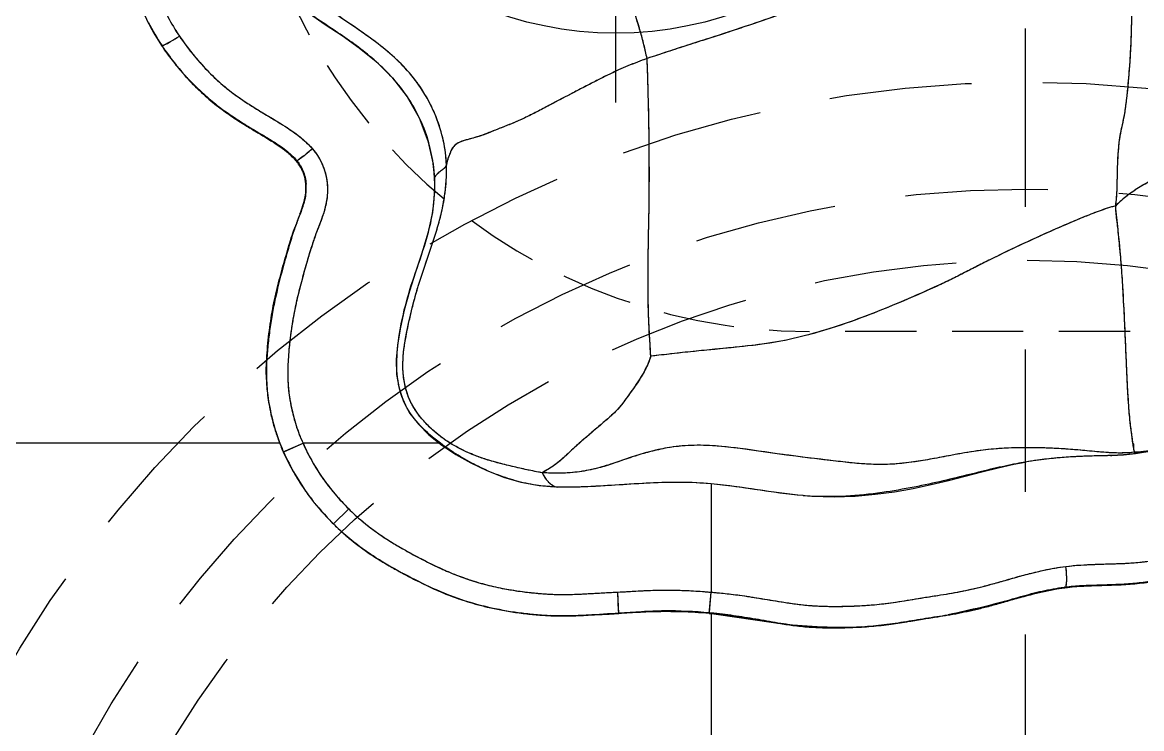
# Model space of a CAD drawing. Header units: millimetres. Extents: x 23075 to 24509, y -21593 to -20579.
# Drawn here: x 23700.08 to 23715.78, y -20924.46 to -20914.55 of the extents above; entities that cross this region are included whole.
import ezdxf

# ---------------------------------------------------------------- set-up
doc = ezdxf.new("R2010")
doc.units = ezdxf.units.MM
doc.header["$LTSCALE"] = 8
for name, pattern in [('CENTER', [2, 1.25, -0.25, 0.25, -0.25]), ('CENTER2', [1.125, 0.75, -0.125, 0.125, -0.125]), ('HIDDEN', [0.375, 0.25, -0.125]), ('HIDDEN2', [0.1875, 0.125, -0.0625])]:
    doc.linetypes.add(name, pattern=pattern)
for name, color, linetype in [('Cav-cor', 30, 'Continuous'), ('PIN', 5, 'Continuous'), ('PRODUCT', 1, 'Continuous'), ('SP', 3, 'Continuous')]:
    doc.layers.add(name, color=color, linetype=linetype)

# ---------------------------------------------------------------- blocks, each defined once
blk = doc.blocks.new('20160826.095208')
at = {"layer": 'SP', "linetype": 'CENTER'}
blk.add_line((0, -17.25), (0, 17.25), dxfattribs=at)
at = {"layer": 'SP', "linetype": 'HIDDEN'}
for radius in [16.5, 15, 14]:
    blk.add_circle((0, 0), radius, dxfattribs=at)

msp = doc.modelspace()

# ---------------------------------------------------------------- linework, layer by layer
at = {"linetype": 'HIDDEN2'}
msp.add_lwpolyline([(23743.125, -20896.885), (23743.125, -20910.885, -0.414214), (23735.125, -20918.885), (23711.125, -20918.885, -0.414214), (23703.125, -20910.885), (23703.125, -20896.885, -0.414214), (23711.125, -20888.885), (23735.125, -20888.885, -0.414214)], format="xyb", close=True, dxfattribs=at)
at = {"layer": 'Cav-cor', "color": 241}
for p, q in [((23705.863, -20916.732), (23705.863, -20916.732)), ((23703.696, -20920.453), (23692.49, -20920.453)), ((23703.752, -20920.571), (23704.019, -20920.453)), ((23705.946, -20920.453), (23704.019, -20920.453)), ((23715.53, -20920.616), (23715.697, -20920.597)), ((23715.697, -20920.597), (23715.697, -20920.597)), ((23707.334, -20921.046), (23707.542, -20921.065)), ((23707.584, -20921.067), (23707.542, -20921.065)), ((23709.745, -20921.022), (23709.745, -20922.542)), ((23704.447, -20921.585), (23704.66, -20921.372)), ((23708.447, -20922.81), (23708.434, -20922.541)), ((23709.72, -20922.829), (23709.745, -20922.542)), ((23709.72, -20922.828), (23709.745, -20922.83)), ((23709.745, -20922.83), (23709.745, -20930.552))]:
    msp.add_line(p, q, dxfattribs=at)
for points in [[(23703.408, -20913.586), (23703.456, -20913.695), (23703.569, -20913.891), (23703.716, -20914.077), (23703.898, -20914.256), (23704.108, -20914.421), (23704.331, -20914.575), (23704.567, -20914.732), (23704.807, -20914.904), (23705.045, -20915.098), (23705.274, -20915.326), (23705.48, -20915.59), (23705.649, -20915.887), (23705.772, -20916.207), (23705.843, -20916.535), (23705.863, -20916.732)], [(23705.863, -20916.732), (23705.865, -20916.918), (23705.836, -20917.215), (23705.771, -20917.506), (23705.687, -20917.785), (23705.597, -20918.054), (23705.511, -20918.318), (23705.438, -20918.585), (23705.386, -20918.823), (23705.349, -20919.045), (23705.327, -20919.271), (23705.331, -20919.488), (23705.366, -20919.686), (23705.429, -20919.868), (23705.52, -20920.033), (23705.639, -20920.186), (23705.786, -20920.332), (23705.966, -20920.477)], [(23705.966, -20920.477), (23706.164, -20920.608), (23706.373, -20920.728), (23706.598, -20920.836), (23706.832, -20920.928), (23707.077, -20920.999), (23707.334, -20921.046)], [(23715.347, -20920.625), (23715.365, -20920.625), (23715.53, -20920.616)], [(23715.697, -20920.597), (23715.926, -20920.557), (23716.164, -20920.508)], [(23713.544, -20920.851), (23713.77, -20920.795), (23713.992, -20920.746), (23714.152, -20920.716)], [(23711.034, -20921.186), (23711.159, -20921.194), (23711.471, -20921.202), (23711.767, -20921.193), (23712.048, -20921.169), (23712.317, -20921.133), (23712.578, -20921.087), (23712.832, -20921.033), (23713.077, -20920.974), (23713.544, -20920.851)]]:
    msp.add_lwpolyline(points, dxfattribs=at)
for centre, radius, start, end in [((23704.659, -20913.129), 3.147, 206.7763, 213.5521), ((23704.673, -20913.119), 3.164, 213.5575, 214.3557), ((23703.303, -20917.014), 0.821, 39.4383, 40.4839), ((23703.394, -20916.862), 0.67, 355.1171, 3.6991), ((23703.334, -20916.857), 0.731, 350.1822, 355.1284), ((23702.639, -20916.682), 1.448, 341.9663, 343.2393), ((23705.95, -20919.474), 2.445, 184.2076, 187.2118), ((23706.377, -20919.407), 2.878, 201.3048, 203.9027), ((23715.653, -20919.221), 1.357, 271.3677, 271.7421), ((23706.486, -20919.43), 2.962, 216.4127, 217.2046), ((23706.809, -20919.222), 3.341, 224.8831, 226.5805), ((23706.827, -20919.203), 3.366, 226.5837, 231.2921), ((23706.835, -20919.193), 3.38, 231.2905, 231.933), ((23706.963, -20919.024), 3.591, 231.9872, 237.6219), ((23707.084, -20918.84), 3.811, 237.5711, 237.9063), ((23707.211, -20918.636), 4.051, 237.9152, 238.8299), ((23715.007, -20924.812), 2.362, 97.3183, 97.5691)]:
    msp.add_arc(centre, radius, start, end, dxfattribs=at)
for points, knots in [([(23702.995, -20910.101), (23702.955, -20910.198), (23702.85, -20910.381), (23702.685, -20910.586), (23702.553, -20910.75), (23702.458, -20910.876), (23702.367, -20911.005), (23702.28, -20911.137), (23702.201, -20911.273), (23702.107, -20911.461), (23702.01, -20911.706), (23701.911, -20912.005), (23701.831, -20912.31), (23701.782, -20912.623), (23701.763, -20913.044), (23701.81, -20913.464), (23701.899, -20913.876), (23701.991, -20914.179), (23702.119, -20914.47), (23702.226, -20914.652), (23702.285, -20914.74)], [0, 0, 0, 0, 0.062228, 0.124698, 0.155962, 0.187221, 0.218474, 0.249721, 0.280957, 0.312182, 0.374604, 0.437039, 0.499481, 0.561932, 0.624407, 0.749343, 0.811943, 0.874567, 0.937258, 1, 1, 1, 1]), ([(23706.03, -20916.547), (23706.026, -20916.39), (23705.988, -20916.154), (23705.884, -20915.857), (23705.75, -20915.572), (23705.524, -20915.244), (23705.177, -20914.918), (23704.791, -20914.641), (23704.396, -20914.38), (23704.084, -20914.139), (23703.87, -20913.908), (23703.688, -20913.651), (23703.524, -20913.289), (23703.463, -20912.895), (23703.472, -20912.577), (23703.51, -20912.342), (23703.583, -20912.116), (23703.698, -20911.91), (23703.841, -20911.722), (23703.996, -20911.542), (23704.149, -20911.36), (23704.294, -20911.173), (23704.425, -20910.975), (23704.574, -20910.695), (23704.654, -20910.469), (23704.693, -20910.316)], [0, 0, 0, 0, 0.062224, 0.093446, 0.124641, 0.186941, 0.249651, 0.312433, 0.375025, 0.437287, 0.468318, 0.499437, 0.561591, 0.624092, 0.655683, 0.687181, 0.71831, 0.749195, 0.780383, 0.81188, 0.843309, 0.874566, 0.905778, 0.937165, 1, 1, 1, 1]), ([(23715.702, -20911.522), (23715.637, -20911.58), (23715.508, -20911.695), (23715.31, -20911.857), (23715.102, -20912.003), (23714.885, -20912.134), (23714.662, -20912.26), (23714.364, -20912.43), (23714.071, -20912.61), (23713.783, -20912.799), (23713.573, -20912.945), (23713.373, -20913.094), (23713.183, -20913.244), (23712.996, -20913.389), (23712.803, -20913.52), (23712.605, -20913.639), (23712.338, -20913.785), (23712, -20913.953), (23711.654, -20914.104), (23711.369, -20914.215), (23711.067, -20914.322), (23710.67, -20914.449), (23710.272, -20914.589), (23709.951, -20914.696), (23709.716, -20914.771), (23709.489, -20914.843), (23709.2, -20914.936), (23708.987, -20915.008), (23708.846, -20915.053)], [0, 0, 0, 0, 0.03369, 0.066399, 0.098807, 0.131435, 0.164313, 0.197337, 0.26374, 0.297076, 0.330046, 0.362141, 0.393182, 0.423465, 0.453355, 0.483045, 0.512518, 0.570711, 0.628487, 0.657958, 0.68842, 0.752338, 0.818453, 0.851112, 0.882884, 0.913509, 0.942806, 1, 1, 1, 1]), ([(23715.421, -20917.12), (23715.431, -20917.059), (23715.44, -20916.929), (23715.444, -20916.732), (23715.448, -20916.538), (23715.458, -20916.361), (23715.473, -20916.207), (23715.496, -20916.071), (23715.524, -20915.947), (23715.55, -20915.82), (23715.57, -20915.682), (23715.592, -20915.473), (23715.618, -20915.183), (23715.641, -20914.803), (23715.65, -20914.39), (23715.647, -20913.965), (23715.643, -20913.551), (23715.641, -20913.168), (23715.642, -20912.874), (23715.641, -20912.662), (23715.643, -20912.518), (23715.65, -20912.38), (23715.665, -20912.241), (23715.682, -20912.09), (23715.707, -20911.849), (23715.711, -20911.656), (23715.702, -20911.522)], [0, 0, 0, 0, 0.032977, 0.069668, 0.105255, 0.136776, 0.164254, 0.188115, 0.210047, 0.23245, 0.257283, 0.284577, 0.344796, 0.412844, 0.487951, 0.565085, 0.639952, 0.709055, 0.769965, 0.797061, 0.822395, 0.846622, 0.870958, 0.897389, 0.927782, 1, 1, 1, 1]), ([(23708.846, -20915.053), (23708.825, -20914.951), (23708.777, -20914.753), (23708.691, -20914.47), (23708.6, -20914.212), (23708.507, -20913.972), (23708.418, -20913.737), (23708.336, -20913.498), (23708.265, -20913.26), (23708.224, -20913.103), (23708.207, -20913.028)], [0, 0, 0, 0, 0.147047, 0.287851, 0.416466, 0.534143, 0.650042, 0.77105, 0.890999, 1, 1, 1, 1]), ([(23702.07, -20914.863), (23702.101, -20914.85), (23702.174, -20914.809), (23702.244, -20914.766), (23702.285, -20914.739)], [0, 0, 0, 0, 0.416638, 1, 1, 1, 1]), ([(23702.285, -20914.74), (23702.342, -20914.825), (23702.465, -20914.99), (23702.669, -20915.22), (23702.892, -20915.433), (23703.139, -20915.619), (23703.4, -20915.784), (23703.665, -20915.941), (23703.926, -20916.105), (23704.082, -20916.241), (23704.15, -20916.319)], [0, 0, 0, 0, 0.124791, 0.249689, 0.374664, 0.499713, 0.624847, 0.750012, 0.875128, 1, 1, 1, 1]), ([(23721.684, -20914.791), (23721.548, -20914.845), (23721.276, -20914.955), (23720.867, -20915.12), (23720.459, -20915.284), (23720.051, -20915.446), (23719.643, -20915.598), (23719.236, -20915.746), (23718.833, -20915.888), (23718.503, -20915.998), (23718.25, -20916.072), (23718.074, -20916.12), (23717.905, -20916.167), (23717.736, -20916.213), (23717.561, -20916.256), (23717.373, -20916.291), (23717.173, -20916.325), (23716.966, -20916.365), (23716.756, -20916.419), (23716.547, -20916.486), (23716.341, -20916.564), (23716.142, -20916.652), (23715.949, -20916.749), (23715.762, -20916.853), (23715.583, -20916.973), (23715.473, -20917.068), (23715.421, -20917.12)], [0, 0, 0, 0, 0.065376, 0.131037, 0.196548, 0.261819, 0.326752, 0.391013, 0.45521, 0.517454, 0.545998, 0.572941, 0.598858, 0.624516, 0.650997, 0.679373, 0.709701, 0.741338, 0.773729, 0.806492, 0.839248, 0.871724, 0.903825, 0.935506, 0.967218, 1, 1, 1, 1]), ([(23702.034, -20914.872), (23702.035, -20914.873), (23702.04, -20914.873), (23702.052, -20914.871), (23702.062, -20914.866), (23702.07, -20914.863)], [0, 0, 0, 0, 0.120742, 0.323678, 1, 1, 1, 1]), ([(23708.846, -20915.053), (23708.756, -20915.087), (23708.622, -20915.138), (23708.447, -20915.213), (23708.281, -20915.292), (23708.075, -20915.397), (23707.823, -20915.527), (23707.607, -20915.639), (23707.432, -20915.732), (23707.3, -20915.802), (23707.17, -20915.868), (23706.998, -20915.947), (23706.827, -20916.016), (23706.66, -20916.082), (23706.544, -20916.127), (23706.436, -20916.163), (23706.321, -20916.193), (23706.21, -20916.222), (23706.138, -20916.281), (23706.107, -20916.322), (23706.093, -20916.351), (23706.081, -20916.382), (23706.057, -20916.446), (23706.037, -20916.502), (23706.03, -20916.547)], [0, 0, 0, 0, 0.088492, 0.131765, 0.173995, 0.257666, 0.343833, 0.434629, 0.480681, 0.526382, 0.571289, 0.615049, 0.699628, 0.740656, 0.779435, 0.81432, 0.844332, 0.889218, 0.917703, 0.927705, 0.936741, 0.946663, 0.958023, 1, 1, 1, 1]), ([(23708.899, -20919.231), (23708.888, -20919.077), (23708.873, -20918.827), (23708.862, -20918.482), (23708.859, -20918.125), (23708.863, -20917.717), (23708.874, -20917.242), (23708.879, -20916.749), (23708.877, -20916.305), (23708.872, -20915.925), (23708.865, -20915.63), (23708.857, -20915.34), (23708.851, -20915.148), (23708.846, -20915.053)], [0, 0, 0, 0, 0.110763, 0.17922, 0.248244, 0.366574, 0.472654, 0.589015, 0.720933, 0.791253, 0.86207, 0.93219, 1, 1, 1, 1]), ([(23702.241, -20915.146), (23702.346, -20915.274), (23702.516, -20915.457), (23702.766, -20915.675), (23702.966, -20915.824), (23703.174, -20915.96), (23703.387, -20916.089), (23703.602, -20916.215), (23703.74, -20916.308), (23703.804, -20916.361)], [0, 0, 0, 0, 0.249645, 0.374623, 0.499653, 0.624731, 0.749835, 0.874954, 1, 1, 1, 1]), ([(23704.15, -20916.319), (23704.208, -20916.385), (23704.304, -20916.539), (23704.36, -20916.758), (23704.365, -20916.937), (23704.343, -20917.114), (23704.289, -20917.286), (23704.224, -20917.451), (23704.162, -20917.619), (23704.096, -20917.832), (23704.022, -20918.09), (23703.953, -20918.349), (23703.894, -20918.61), (23703.85, -20918.875), (23703.82, -20919.142), (23703.804, -20919.365), (23703.804, -20919.544), (23703.815, -20919.722), (23703.851, -20919.943), (23703.918, -20920.203), (23703.982, -20920.371), (23704.019, -20920.453)], [0, 0, 0, 0, 0.062258, 0.124495, 0.155697, 0.1869, 0.24929, 0.280531, 0.311776, 0.374272, 0.43679, 0.499324, 0.561873, 0.624436, 0.687016, 0.749603, 0.780903, 0.812205, 0.874795, 0.937396, 1, 1, 1, 1]), ([(23704.035, -20916.414), (23704.044, -20916.407), (23704.083, -20916.375), (23704.121, -20916.343), (23704.15, -20916.319)], [0, 0, 0, 0, 0.232206, 1, 1, 1, 1]), ([(23703.951, -20916.476), (23703.957, -20916.472), (23703.985, -20916.452), (23704.013, -20916.431), (23704.035, -20916.414)], [0, 0, 0, 0, 0.191275, 1, 1, 1, 1]), ([(23707.375, -20920.865), (23707.269, -20920.849), (23707.111, -20920.815), (23706.901, -20920.765), (23706.744, -20920.725), (23706.587, -20920.68), (23706.378, -20920.607), (23706.176, -20920.511), (23705.986, -20920.389), (23705.851, -20920.281), (23705.725, -20920.158), (23705.611, -20920.018), (23705.518, -20919.862), (23705.456, -20919.689), (23705.424, -20919.506), (23705.417, -20919.32), (23705.433, -20919.135), (23705.463, -20918.953), (23705.5, -20918.773), (23705.541, -20918.595), (23705.585, -20918.42), (23705.651, -20918.191), (23705.744, -20917.909), (23705.863, -20917.576), (23705.963, -20917.239), (23706.025, -20916.895), (23706.035, -20916.662), (23706.03, -20916.547)], [0, 0, 0, 0, 0.057594, 0.08652, 0.115529, 0.144687, 0.174114, 0.233816, 0.264177, 0.295012, 0.326531, 0.358663, 0.391026, 0.423666, 0.456794, 0.490136, 0.523259, 0.55624, 0.589076, 0.621669, 0.65399, 0.686037, 0.749634, 0.812989, 0.87574, 0.938026, 1, 1, 1, 1]), ([(23706.03, -20916.547), (23706.027, -20916.557), (23706.018, -20916.578), (23705.982, -20916.614), (23705.939, -20916.639), (23705.904, -20916.67), (23705.887, -20916.692), (23705.872, -20916.71), (23705.862, -20916.725), (23705.863, -20916.732)], [0, 0, 0, 0, 0.123236, 0.267539, 0.587928, 0.711832, 0.816608, 0.917749, 1, 1, 1, 1]), ([(23715.421, -20917.12), (23715.303, -20917.153), (23715.129, -20917.214), (23714.901, -20917.308), (23714.547, -20917.458), (23714.134, -20917.646), (23713.722, -20917.844), (23713.483, -20917.964), (23713.3, -20918.059), (23713.111, -20918.154), (23712.848, -20918.279), (23712.503, -20918.429), (23712.079, -20918.608), (23711.639, -20918.772), (23711.187, -20918.915), (23710.726, -20919.029), (23710.26, -20919.09), (23709.799, -20919.134), (23709.346, -20919.179), (23709.047, -20919.213), (23708.899, -20919.231)], [0, 0, 0, 0, 0.053113, 0.079874, 0.107142, 0.219751, 0.276562, 0.305631, 0.335481, 0.366081, 0.39739, 0.462024, 0.528935, 0.597081, 0.665731, 0.734342, 0.802524, 0.869434, 0.935193, 1, 1, 1, 1]), ([(23715.662, -20920.451), (23715.657, -20920.412), (23715.646, -20920.329), (23715.628, -20920.193), (23715.611, -20920.029), (23715.596, -20919.825), (23715.583, -20919.577), (23715.566, -20919.202), (23715.548, -20918.733), (23715.523, -20918.286), (23715.502, -20917.969), (23715.486, -20917.773), (23715.469, -20917.604), (23715.448, -20917.389), (23715.426, -20917.232), (23715.421, -20917.12)], [0, 0, 0, 0, 0.035691, 0.075256, 0.122423, 0.183697, 0.259468, 0.345057, 0.521442, 0.680402, 0.747459, 0.806432, 0.857446, 0.900049, 1, 1, 1, 1]), ([(23703.882, -20917.497), (23703.858, -20917.57), (23703.813, -20917.718), (23703.729, -20918.016), (23703.651, -20918.315), (23703.589, -20918.619), (23703.553, -20918.848), (23703.526, -20919.079), (23703.513, -20919.233), (23703.509, -20919.31)], [0, 0, 0, 0, 0.124897, 0.249826, 0.499755, 0.624775, 0.749818, 0.874898, 1, 1, 1, 1]), ([(23708.899, -20919.231), (23708.876, -20919.298), (23708.835, -20919.396), (23708.766, -20919.518), (23708.711, -20919.602), (23708.655, -20919.681), (23708.586, -20919.777), (23708.512, -20919.884), (23708.421, -20919.993), (23708.327, -20920.081), (23708.233, -20920.161), (23708.141, -20920.24), (23708.05, -20920.318), (23707.96, -20920.394), (23707.872, -20920.471), (23707.785, -20920.553), (23707.692, -20920.64), (23707.608, -20920.714), (23707.535, -20920.769), (23707.463, -20920.816), (23707.408, -20920.844), (23707.375, -20920.865)], [0, 0, 0, 0, 0.094256, 0.139969, 0.184606, 0.227599, 0.268229, 0.340339, 0.399967, 0.45533, 0.509926, 0.563255, 0.616017, 0.668421, 0.719171, 0.769896, 0.82632, 0.887344, 0.917945, 0.947488, 1, 1, 1, 1]), ([(23703.525, -20919.781), (23703.539, -20919.896), (23703.584, -20920.124), (23703.654, -20920.345), (23703.696, -20920.453)], [0, 0, 0, 0, 0.500088, 1, 1, 1, 1]), ([(23704.019, -20920.453), (23704.057, -20920.538), (23704.142, -20920.706), (23704.292, -20920.945), (23704.465, -20921.168), (23704.593, -20921.305), (23704.66, -20921.372)], [0, 0, 0, 0, 0.249982, 0.499979, 0.749968, 1, 1, 1, 1]), ([(23715.686, -20920.578), (23715.681, -20920.561), (23715.673, -20920.518), (23715.666, -20920.476), (23715.662, -20920.451)], [0, 0, 0, 0, 0.421787, 1, 1, 1, 1]), ([(23703.746, -20920.573), (23703.794, -20920.682), (23703.903, -20920.893), (23704.032, -20921.092), (23704.103, -20921.188)], [0, 0, 0, 0, 0.500085, 1, 1, 1, 1]), ([(23715.686, -20920.578), (23715.598, -20920.589), (23715.42, -20920.593), (23715.155, -20920.572), (23714.889, -20920.545), (23714.623, -20920.526), (23714.358, -20920.515), (23714.004, -20920.513), (23713.562, -20920.537), (23713.127, -20920.619), (23712.781, -20920.685), (23712.519, -20920.726), (23712.254, -20920.752), (23711.989, -20920.751), (23711.724, -20920.73), (23711.371, -20920.688), (23711.02, -20920.647), (23710.67, -20920.6), (23710.324, -20920.548), (23709.896, -20920.489), (23709.466, -20920.472), (23709.128, -20920.514), (23708.88, -20920.569), (23708.637, -20920.643), (23708.396, -20920.729), (23708.152, -20920.807), (23707.897, -20920.857), (23707.637, -20920.877), (23707.462, -20920.872), (23707.375, -20920.865)], [0, 0, 0, 0, 0.031417, 0.06331, 0.095241, 0.126874, 0.158402, 0.190051, 0.253388, 0.316286, 0.347843, 0.379493, 0.411088, 0.442644, 0.474313, 0.506071, 0.56939, 0.600876, 0.632213, 0.69429, 0.755213, 0.785411, 0.815642, 0.845942, 0.876315, 0.906786, 0.93757, 0.968746, 1, 1, 1, 1]), ([(23715.347, -20920.625), (23715.247, -20920.629), (23715.048, -20920.631), (23714.648, -20920.65), (23714.349, -20920.683), (23714.152, -20920.716)], [0, 0, 0, 0, 0.249468, 0.499329, 1, 1, 1, 1]), ([(23714.722, -20922.181), (23714.856, -20922.163), (23715.059, -20922.153), (23715.329, -20922.145), (23715.531, -20922.139), (23715.732, -20922.126), (23715.933, -20922.102), (23716.131, -20922.066), (23716.328, -20922.025), (23716.525, -20921.985), (23716.787, -20921.932), (23717.113, -20921.857), (23717.493, -20921.733), (23717.863, -20921.583), (23718.232, -20921.435), (23718.606, -20921.305), (23718.986, -20921.201), (23719.369, -20921.111), (23719.746, -20921.002), (23720.116, -20920.871), (23720.478, -20920.72), (23720.718, -20920.619), (23720.84, -20920.571)], [0, 0, 0, 0, 0.063687, 0.095478, 0.127234, 0.158958, 0.190641, 0.222302, 0.253922, 0.285495, 0.317023, 0.379949, 0.44274, 0.505413, 0.567889, 0.630092, 0.692015, 0.753728, 0.815333, 0.876911, 0.938493, 1, 1, 1, 1]), ([(23715.697, -20920.597), (23715.694, -20920.597), (23715.688, -20920.59), (23715.687, -20920.583), (23715.686, -20920.578)], [0, 0, 0, 0, 0.29882, 1, 1, 1, 1]), ([(23716.113, -20920.519), (23716.078, -20920.527), (23715.94, -20920.555), (23715.799, -20920.575), (23715.694, -20920.578)], [0, 0, 0, 0, 0.256574, 1, 1, 1, 1]), ([(23707.375, -20920.865), (23707.386, -20920.889), (23707.407, -20920.928), (23707.442, -20920.976), (23707.476, -20921.011), (23707.512, -20921.039), (23707.537, -20921.053), (23707.55, -20921.059)], [0, 0, 0, 0, 0.300086, 0.49348, 0.673597, 0.842796, 1, 1, 1, 1]), ([(23709.745, -20921.022), (23709.565, -20921.006), (23709.204, -20920.994), (23708.664, -20921.022), (23708.125, -20921.06), (23707.765, -20921.073), (23707.584, -20921.067)], [0, 0, 0, 0, 0.249976, 0.49999, 0.749999, 1, 1, 1, 1]), ([(23711.034, -20921.186), (23710.818, -20921.169), (23710.389, -20921.104), (23709.961, -20921.041), (23709.745, -20921.022)], [0, 0, 0, 0, 0.499668, 1, 1, 1, 1]), ([(23704.66, -20921.372), (23704.72, -20921.432), (23704.846, -20921.546), (23705.048, -20921.703), (23705.261, -20921.844), (23705.482, -20921.971), (23705.707, -20922.091), (23705.936, -20922.204), (23706.171, -20922.305), (23706.412, -20922.389), (23706.658, -20922.457), (23706.908, -20922.508), (23707.16, -20922.544), (23707.415, -20922.568), (23707.67, -20922.578), (23707.925, -20922.569), (23708.179, -20922.553), (23708.349, -20922.545), (23708.434, -20922.541)], [0, 0, 0, 0, 0.062491, 0.124987, 0.187486, 0.249989, 0.312493, 0.374995, 0.437491, 0.499987, 0.562485, 0.624985, 0.687488, 0.74999, 0.81249, 0.87499, 0.937495, 1, 1, 1, 1]), ([(23714.707, -20922.47), (23714.786, -20922.459), (23714.945, -20922.447), (23715.263, -20922.437), (23715.581, -20922.429), (23715.897, -20922.39), (23716.131, -20922.349), (23716.364, -20922.3), (23716.596, -20922.256), (23716.828, -20922.208), (23717.058, -20922.152), (23717.284, -20922.085), (23717.581, -20921.981), (23717.943, -20921.833), (23718.234, -20921.717), (23718.382, -20921.666)], [0, 0, 0, 0, 0.063173, 0.126263, 0.252162, 0.315003, 0.377757, 0.440419, 0.502965, 0.565405, 0.627768, 0.690027, 0.752215, 0.876388, 1, 1, 1, 1]), ([(23705.114, -20922.103), (23705.238, -20922.178), (23705.494, -20922.317), (23705.884, -20922.512), (23706.292, -20922.669), (23706.714, -20922.779), (23707.074, -20922.835), (23707.363, -20922.862), (23707.581, -20922.873), (23707.799, -20922.871), (23708.09, -20922.856), (23708.307, -20922.842), (23708.452, -20922.834)], [0, 0, 0, 0, 0.125007, 0.250002, 0.374978, 0.499972, 0.624953, 0.687482, 0.749999, 0.81248, 0.874997, 1, 1, 1, 1]), ([(23709.745, -20922.542), (23709.85, -20922.551), (23710.061, -20922.571), (23710.375, -20922.618), (23710.688, -20922.672), (23711.002, -20922.72), (23711.318, -20922.743), (23711.634, -20922.742), (23711.95, -20922.728), (23712.264, -20922.695), (23712.575, -20922.643), (23712.886, -20922.594), (23713.197, -20922.544), (23713.504, -20922.478), (23713.808, -20922.395), (23714.109, -20922.307), (23714.413, -20922.23), (23714.619, -20922.194), (23714.722, -20922.181)], [0, 0, 0, 0, 0.062941, 0.125859, 0.188735, 0.251549, 0.314282, 0.376947, 0.439535, 0.502044, 0.564492, 0.626876, 0.689205, 0.751487, 0.813728, 0.875915, 0.938013, 1, 1, 1, 1]), ([(23714.734, -20922.337), (23714.734, -20922.325), (23714.732, -20922.273), (23714.727, -20922.221), (23714.722, -20922.181)], [0, 0, 0, 0, 0.233561, 1, 1, 1, 1]), ([(23714.727, -20922.447), (23714.73, -20922.432), (23714.734, -20922.395), (23714.735, -20922.358), (23714.734, -20922.337)], [0, 0, 0, 0, 0.427239, 1, 1, 1, 1]), ([(23708.434, -20922.541), (23708.543, -20922.536), (23708.762, -20922.521), (23709.089, -20922.509), (23709.417, -20922.518), (23709.636, -20922.533), (23709.745, -20922.542)], [0, 0, 0, 0, 0.25001, 0.499999, 0.749998, 1, 1, 1, 1]), ([(23709.745, -20922.83), (23709.85, -20922.84), (23710.059, -20922.865), (23710.371, -20922.915), (23710.682, -20922.972), (23710.995, -20923.017), (23711.31, -20923.04), (23711.625, -20923.038), (23711.939, -20923.024), (23712.251, -20922.99), (23712.51, -20922.948), (23712.716, -20922.914), (23712.922, -20922.882), (23713.18, -20922.841), (23713.486, -20922.775), (23713.788, -20922.692), (23714.087, -20922.603), (23714.389, -20922.521), (23714.593, -20922.485), (23714.696, -20922.471)], [0, 0, 0, 0, 0.062951, 0.125888, 0.188762, 0.251589, 0.314331, 0.376996, 0.439592, 0.502087, 0.564537, 0.595732, 0.626913, 0.689239, 0.751515, 0.81375, 0.875931, 0.938025, 1, 1, 1, 1]), ([(23708.452, -20922.834), (23708.558, -20922.828), (23708.769, -20922.811), (23709.192, -20922.792), (23709.509, -20922.809), (23709.72, -20922.828)], [0, 0, 0, 0, 0.250024, 0.500066, 1, 1, 1, 1])]:
    msp.add_open_spline(points, degree=3, knots=knots, dxfattribs=at)
for points in [[(23702.061, -20914.905), (23702.118, -20914.988), (23702.178, -20915.068), (23702.241, -20915.146)], [(23703.804, -20916.361), (23703.848, -20916.398), (23703.89, -20916.438), (23703.927, -20916.482)], [(23703.937, -20916.493), (23703.97, -20916.533), (23703.997, -20916.578), (23704.017, -20916.626)], [(23704.017, -20916.626), (23704.043, -20916.687), (23704.058, -20916.753), (23704.063, -20916.819)], [(23704.053, -20916.982), (23704.047, -20917.021), (23704.037, -20917.061), (23704.025, -20917.099)], [(23704.016, -20917.13), (23703.995, -20917.192), (23703.971, -20917.253), (23703.948, -20917.313)], [(23703.948, -20917.313), (23703.925, -20917.374), (23703.903, -20917.435), (23703.882, -20917.497)], [(23703.509, -20919.31), (23703.504, -20919.425), (23703.504, -20919.539), (23703.512, -20919.653)], [(23707.55, -20921.059), (23707.561, -20921.063), (23707.573, -20921.066), (23707.584, -20921.067)], [(23704.127, -20921.22), (23704.223, -20921.347), (23704.33, -20921.466), (23704.442, -20921.579)]]:
    msp.add_open_spline(points, degree=3, dxfattribs=at)
at = {"layer": 'PIN', "color": 152, "linetype": 'CENTER2'}
msp.add_line((23708.408, -20915.67), (23708.408, -20903.728), dxfattribs=at)
at = {"layer": 'PRODUCT'}
for p, q in [((23703.922, -20916.489), (23703.922, -20916.489)), ((23703.743, -20920.575), (23704.019, -20920.453)), ((23705.946, -20920.453), (23704.019, -20920.453)), ((23715.697, -20920.597), (23715.697, -20920.597)), ((23707.584, -20921.067), (23707.549, -20921.065)), ((23709.745, -20921.022), (23709.745, -20922.542)), ((23704.447, -20921.585), (23704.66, -20921.372)), ((23704.447, -20921.585), (23704.514, -20921.65)), ((23714.707, -20922.48), (23714.707, -20922.48)), ((23708.448, -20922.843), (23708.434, -20922.541)), ((23709.719, -20922.842), (23709.745, -20922.542))]:
    msp.add_line(p, q, dxfattribs=at)
msp.add_circle((23708.408, -20909.699), 5, dxfattribs=at)
for points, start_tangent, end_tangent in [([(23715.702, -20911.522), (23715.44, -20911.75), (23715.171, -20911.954), (23714.885, -20912.133), (23714.588, -20912.302), (23714.292, -20912.476), (23713.999, -20912.658), (23713.712, -20912.849), (23713.437, -20913.047), (23713.181, -20913.245), (23712.93, -20913.433), (23712.67, -20913.599), (23712.403, -20913.748), (23711.861, -20914.012), (23711.585, -20914.13), (23711.298, -20914.24), (23710.994, -20914.344), (23710.676, -20914.45), (23710.352, -20914.561), (23710.028, -20914.67), (23709.713, -20914.772), (23709.412, -20914.868), (23709.128, -20914.961), (23708.846, -20915.053)], (-0.741011, -0.671493), (-0.951274, -0.308346)), ([(23715.421, -20917.12), (23715.434, -20917.001), (23715.441, -20916.868), (23715.447, -20916.595), (23715.459, -20916.354), (23715.482, -20916.154), (23715.498, -20916.068), (23715.515, -20915.987), (23715.532, -20915.908), (23715.548, -20915.824), (23715.574, -20915.637), (23715.596, -20915.426), (23715.615, -20915.197), (23715.632, -20914.948), (23715.643, -20914.678), (23715.648, -20914.394), (23715.645, -20913.818), (23715.642, -20913.277), (23715.642, -20913.033), (23715.642, -20912.811), (23715.642, -20912.61), (23715.648, -20912.425), (23715.664, -20912.244), (23715.687, -20912.043), (23715.705, -20911.8), (23715.707, -20911.665), (23715.702, -20911.522)], (0.143266, 0.989684), (-0.069556, 0.997578)), ([(23701.988, -20911.777), (23701.948, -20911.897), (23701.88, -20912.128), (23701.821, -20912.386), (23701.783, -20912.676), (23701.774, -20913.001), (23701.804, -20913.363), (23701.873, -20913.752), (23701.984, -20914.141), (23702.124, -20914.467), (23702.285, -20914.74)], (-0.326527, -0.945188), (0.553782, -0.832662)), ([(23708.846, -20915.053), (23708.802, -20914.86), (23708.751, -20914.671), (23708.638, -20914.322), (23708.525, -20914.017), (23708.415, -20913.725), (23708.312, -20913.415), (23708.228, -20913.115), (23708.207, -20913.028)], (-0.201319, 0.979526), (-0.219533, 0.975605)), ([(23701.536, -20913.564), (23701.579, -20913.779), (23701.699, -20914.204), (23701.856, -20914.568), (23702.033, -20914.871)], (0.173778, -0.984785), (0.552115, -0.833768)), ([(23706.03, -20916.547), (23705.989, -20916.207), (23705.888, -20915.879), (23705.738, -20915.571), (23705.541, -20915.29), (23705.037, -20914.821), (23704.472, -20914.426), (23703.947, -20913.988), (23703.74, -20913.716), (23703.615, -20913.477)], (-0.025275, 0.999681), (-0.395992, 0.918254)), ([(23705.865, -20916.739), (23705.732, -20916.074), (23705.411, -20915.49), (23704.954, -20915.019), (23704.44, -20914.647), (23703.983, -20914.325), (23703.63, -20913.974), (23703.411, -20913.592)], (-0.052704, 0.99861), (-0.377043, 0.926196)), ([(23702.033, -20914.87), (23702.07, -20914.863), (23702.161, -20914.815), (23702.285, -20914.739)], (0.317389, -0.948295), (0.836948, 0.547282)), ([(23702.285, -20914.74), (23702.438, -20914.95), (23702.558, -20915.093)], (0.554108, -0.832445), (0.661172, -0.750234)), ([(23721.684, -20914.791), (23721.412, -20914.9), (23721.14, -20915.01), (23720.867, -20915.12), (23720.594, -20915.229), (23720.05, -20915.445), (23719.506, -20915.648), (23718.965, -20915.841), (23718.693, -20915.934), (23718.431, -20916.018), (23718.187, -20916.089), (23717.959, -20916.151), (23717.737, -20916.212), (23717.504, -20916.266), (23717.244, -20916.313), (23716.968, -20916.367), (23716.687, -20916.442), (23716.409, -20916.539), (23716.142, -20916.654), (23715.886, -20916.784), (23715.645, -20916.933), (23715.531, -20917.02), (23715.421, -20917.12)], (-0.929955, -0.367674), (-0.704522, -0.709682)), ([(23702.033, -20914.87), (23702.056, -20914.905)], (0.552492, -0.833518), (0.563349, -0.826219)), ([(23702.056, -20914.905), (23702.201, -20915.102), (23702.346, -20915.275)], (0.563349, -0.826219), (0.663966, -0.747763)), ([(23702.558, -20915.093), (23702.624, -20915.166)], (0.661172, -0.750234), (0.680357, -0.732881)), ([(23708.846, -20915.053), (23708.666, -20915.122), (23708.489, -20915.195), (23708.322, -20915.273), (23708.159, -20915.354), (23707.996, -20915.438), (23707.827, -20915.525), (23707.476, -20915.709), (23707.299, -20915.802), (23707.125, -20915.889), (23706.952, -20915.965), (23706.783, -20916.033), (23706.618, -20916.099), (23706.466, -20916.153), (23706.337, -20916.189), (23706.282, -20916.205), (23706.236, -20916.22), (23706.168, -20916.258), (23706.126, -20916.297), (23706.102, -20916.332), (23706.086, -20916.369), (23706.068, -20916.415), (23706.052, -20916.462), (23706.039, -20916.504), (23706.03, -20916.547)], (-0.934814, -0.355137), (-0.14209, -0.989854)), ([(23708.899, -20919.231), (23708.89, -20919.093), (23708.881, -20918.941), (23708.865, -20918.58), (23708.86, -20918.194), (23708.862, -20917.854), (23708.867, -20917.551), (23708.873, -20917.256), (23708.877, -20916.94), (23708.878, -20916.593), (23708.875, -20916.219), (23708.87, -20915.826), (23708.865, -20915.629), (23708.86, -20915.434), (23708.854, -20915.24), (23708.846, -20915.053)], (-0.072923, 0.997338), (-0.048174, 0.998839)), ([(23702.347, -20915.276), (23702.402, -20915.337), (23702.622, -20915.556), (23702.834, -20915.734), (23703.032, -20915.874), (23703.21, -20915.989), (23703.37, -20916.086), (23703.51, -20916.17), (23703.628, -20916.244), (23703.726, -20916.311), (23703.806, -20916.374), (23703.87, -20916.432), (23703.922, -20916.487)], (0.664123, -0.747623), (0.654596, -0.755979)), ([(23703.922, -20916.489), (23703.82, -20916.388), (23703.563, -20916.204), (23703.279, -20916.031), (23702.987, -20915.844), (23702.694, -20915.62), (23702.415, -20915.352), (23702.347, -20915.276)], (-0.656203, 0.754584), (-0.664227, 0.747531)), ([(23702.624, -20915.166), (23702.826, -20915.367), (23703.018, -20915.527), (23703.2, -20915.655), (23703.37, -20915.764), (23703.526, -20915.859), (23703.668, -20915.944), (23703.794, -20916.023), (23703.904, -20916.099), (23704, -20916.173), (23704.081, -20916.246), (23704.15, -20916.319)], (0.680357, -0.732881), (0.657749, -0.753237)), ([(23704.15, -20916.319), (23704.232, -20916.429), (23704.298, -20916.559), (23704.341, -20916.697), (23704.36, -20916.829), (23704.361, -20916.945), (23704.35, -20917.045), (23704.332, -20917.134), (23704.309, -20917.217), (23704.282, -20917.299), (23704.251, -20917.382), (23704.218, -20917.468), (23704.185, -20917.557), (23704.154, -20917.649), (23704.123, -20917.744), (23704.092, -20917.846), (23704.06, -20917.959), (23704.024, -20918.084), (23703.987, -20918.221), (23703.949, -20918.37), (23703.912, -20918.533), (23703.878, -20918.712), (23703.85, -20918.894), (23703.83, -20919.061), (23703.816, -20919.208), (23703.808, -20919.342), (23703.804, -20919.46), (23703.806, -20919.566), (23703.813, -20919.668), (23703.825, -20919.774), (23703.844, -20919.889), (23703.871, -20920.016), (23703.907, -20920.152), (23703.955, -20920.296), (23704.019, -20920.453)], (0.657775, -0.753214), (0.407613, -0.913155)), ([(23703.922, -20916.489), (23703.951, -20916.476), (23704.035, -20916.414), (23704.15, -20916.319)], (0.150478, -0.988613), (0.757615, 0.652702)), ([(23703.922, -20916.487), (23703.975, -20916.559), (23704.018, -20916.644), (23704.046, -20916.736), (23704.059, -20916.825), (23704.06, -20916.904), (23704.052, -20916.974), (23704.039, -20917.04), (23704.021, -20917.106), (23703.998, -20917.176), (23703.977, -20917.234)], (0.657496, -0.753458), (-0.351851, -0.936056)), ([(23703.976, -20917.234), (23704.048, -20917), (23704.049, -20916.748), (23703.958, -20916.534), (23703.922, -20916.489)], (0.351158, 0.936316), (-0.656507, 0.75432)), ([(23706.03, -20916.547), (23706.022, -20916.567), (23706.008, -20916.588), (23705.987, -20916.607), (23705.962, -20916.625), (23705.938, -20916.642), (23705.917, -20916.658), (23705.902, -20916.673), (23705.89, -20916.688), (23705.878, -20916.703), (23705.867, -20916.718), (23705.863, -20916.728), (23705.863, -20916.73)], (-0.31147, -0.950256), (-0.051399, -0.998678)), ([(23706.029, -20916.751), (23706.03, -20916.547)], (0.050567, 0.998721), (-0.035235, 0.999379)), ([(23705.946, -20920.453), (23705.665, -20920.204), (23705.462, -20919.923), (23705.352, -20919.578), (23705.341, -20919.181), (23705.402, -20918.754), (23705.519, -20918.297), (23705.681, -20917.813), (23705.824, -20917.295), (23705.865, -20916.739)], (-0.799017, 0.601308), (-0.053867, 0.998548)), ([(23705.924, -20920.338), (23705.769, -20920.199), (23705.499, -20919.804), (23705.436, -20919.568), (23705.421, -20919.32), (23705.443, -20919.074), (23705.488, -20918.832), (23705.602, -20918.362), (23705.746, -20917.909), (23705.895, -20917.462), (23705.957, -20917.236), (23706.002, -20917.008), (23706.027, -20916.778), (23706.029, -20916.751)], (-0.78511, 0.619357), (0.050567, 0.998721)), ([(23715.421, -20917.12), (23715.188, -20917.195), (23714.959, -20917.284), (23714.728, -20917.381), (23714.493, -20917.484), (23714.019, -20917.702), (23713.545, -20917.933), (23713.301, -20918.058), (23713.048, -20918.184), (23712.783, -20918.306), (23712.508, -20918.426), (23711.935, -20918.661), (23711.337, -20918.865), (23710.724, -20919.02), (23710.102, -20919.104), (23709.797, -20919.134), (23709.495, -20919.164), (23709.195, -20919.197), (23708.899, -20919.231)], (-0.965254, -0.261313), (-0.993465, -0.114137)), ([(23715.662, -20920.451), (23715.651, -20920.368), (23715.639, -20920.276), (23715.627, -20920.177), (23715.615, -20920.063), (23715.604, -20919.923), (23715.593, -20919.756), (23715.573, -20919.358), (23715.555, -20918.927), (23715.535, -20918.512), (23715.514, -20918.142), (23715.491, -20917.833), (23715.467, -20917.581), (23715.456, -20917.478), (23715.445, -20917.376), (23715.431, -20917.261), (23715.425, -20917.194), (23715.421, -20917.12)], (-0.144303, 0.989534), (-0.038521, 0.999258)), ([(23703.977, -20917.234), (23703.97, -20917.252), (23703.936, -20917.339), (23703.909, -20917.414)], (-0.351851, -0.936056), (-0.338864, -0.940835)), ([(23703.503, -20919.486), (23703.519, -20919.139), (23703.559, -20918.782), (23703.62, -20918.441), (23703.697, -20918.121), (23703.781, -20917.819), (23703.866, -20917.537), (23703.909, -20917.415)], (-0.008017, 0.999968), (0.341024, 0.940055)), ([(23703.909, -20917.414), (23703.901, -20917.435), (23703.867, -20917.535), (23703.835, -20917.636), (23703.804, -20917.742), (23703.77, -20917.858), (23703.734, -20917.986), (23703.696, -20918.127), (23703.657, -20918.283), (23703.618, -20918.456), (23703.581, -20918.647), (23703.552, -20918.842), (23703.531, -20919.018), (23703.516, -20919.174), (23703.506, -20919.318), (23703.503, -20919.45), (23703.503, -20919.486)], (-0.338864, -0.940835), (0.006414, -0.999979)), ([(23708.899, -20919.231), (23708.846, -20919.364), (23708.782, -20919.488), (23708.709, -20919.603), (23708.635, -20919.708), (23708.567, -20919.805), (23708.504, -20919.89), (23708.446, -20919.962), (23708.387, -20920.024), (23708.263, -20920.135), (23708.14, -20920.24), (23708.019, -20920.344), (23707.901, -20920.446), (23707.788, -20920.55), (23707.661, -20920.667), (23707.59, -20920.727), (23707.515, -20920.782), (23707.441, -20920.827), (23707.406, -20920.847), (23707.375, -20920.865)], (-0.320106, -0.947382), (-0.850309, -0.526284)), ([(23703.503, -20919.486), (23703.505, -20919.571), (23703.513, -20919.689), (23703.527, -20919.81), (23703.548, -20919.94), (23703.578, -20920.082), (23703.618, -20920.234), (23703.672, -20920.398), (23703.743, -20920.575)], (0.006414, -0.999979), (0.404876, -0.914372)), ([(23704.019, -20920.453), (23704.066, -20920.554), (23704.121, -20920.659), (23704.182, -20920.766), (23704.25, -20920.875), (23704.328, -20920.988), (23704.42, -20921.108), (23704.531, -20921.236), (23704.66, -20921.372)], (0.404834, -0.91439), (0.706715, -0.707498)), ([(23706.205, -20920.52), (23706.131, -20920.479), (23705.924, -20920.338)], (-0.883821, 0.467825), (-0.78511, 0.619357)), ([(23707.29, -20921.04), (23707, -20920.978), (23706.719, -20920.884), (23706.451, -20920.764), (23706.194, -20920.62), (23705.946, -20920.453)], (-0.98896, 0.148185), (-0.799017, 0.601308)), ([(23715.682, -20920.565), (23715.68, -20920.555), (23715.674, -20920.525), (23715.663, -20920.452), (23715.662, -20920.451)], (-0.229304, 0.973355), (-0.144303, 0.989534)), ([(23703.743, -20920.575), (23703.796, -20920.688), (23703.856, -20920.803), (23703.923, -20920.92), (23703.998, -20921.04), (23704.084, -20921.165), (23704.186, -20921.298), (23704.307, -20921.439), (23704.447, -20921.585)], (0.404874, -0.914372), (0.706708, -0.707505)), ([(23707.375, -20920.865), (23707.164, -20920.825), (23706.954, -20920.777), (23706.744, -20920.725), (23706.536, -20920.662), (23706.33, -20920.581), (23706.205, -20920.52)], (-0.987875, 0.155253), (-0.883821, 0.467825)), ([(23713.856, -20920.523), (23713.562, -20920.548), (23713.214, -20920.603), (23712.868, -20920.668), (23712.166, -20920.75), (23711.459, -20920.698), (23710.757, -20920.611), (23710.064, -20920.515), (23709.721, -20920.485), (23709.381, -20920.487), (23709.046, -20920.533), (23708.718, -20920.619), (23708.396, -20920.727), (23708.068, -20920.822), (23707.724, -20920.868), (23707.375, -20920.865)], (-0.998484, -0.055051), (-0.99739, 0.072204)), ([(23715.283, -20920.582), (23714.977, -20920.554), (23714.623, -20920.527), (23714.27, -20920.515), (23713.915, -20920.52), (23713.856, -20920.523)], (-0.997568, 0.069694), (-0.998484, -0.055051)), ([(23715.352, -20920.625), (23715.257, -20920.628), (23715.037, -20920.633), (23714.816, -20920.643), (23714.582, -20920.661), (23714.323, -20920.69), (23714.153, -20920.716)], (-0.999383, -0.035134), (-0.985644, -0.168835)), ([(23715.352, -20920.586), (23715.333, -20920.585), (23715.283, -20920.582)], (-0.998704, 0.050891), (-0.997568, 0.069694)), ([(23715.686, -20920.578), (23715.51, -20920.589), (23715.352, -20920.586)], (-0.992788, -0.119882), (-0.998704, 0.050891)), ([(23715.477, -20920.619), (23715.352, -20920.625)], (-0.99807, -0.062096), (-0.999383, -0.035134)), ([(23715.697, -20920.596), (23715.477, -20920.619)], (-0.988241, -0.152902), (-0.99807, -0.062096)), ([(23715.686, -20920.578), (23715.682, -20920.565)], (-0.259409, 0.965768), (-0.229304, 0.973355)), ([(23715.95, -20920.553), (23715.697, -20920.596)], (-0.981254, -0.192717), (-0.989039, -0.147656)), ([(23714.153, -20920.716), (23714.029, -20920.739), (23713.708, -20920.808), (23713.368, -20920.891), (23713, -20920.98), (23712.595, -20921.067), (23712.143, -20921.144), (23711.635, -20921.194), (23711.064, -20921.189), (23711.038, -20921.187)], (-0.985644, -0.168835), (-0.996868, 0.079077)), ([(23707.375, -20920.865), (23707.406, -20920.923), (23707.439, -20920.97), (23707.475, -20921.008), (23707.513, -20921.038), (23707.549, -20921.058), (23707.553, -20921.06)], (0.438635, -0.898665), (0.937907, -0.346886)), ([(23707.549, -20921.065), (23707.29, -20921.04)], (-0.998814, 0.048685), (-0.98896, 0.148185)), ([(23709.745, -20921.022), (23709.322, -20921.001), (23708.89, -20921.011), (23708.454, -20921.037), (23708.017, -20921.062), (23707.584, -20921.067)], (-0.996058, 0.08871), (-0.999339, 0.036348)), ([(23711.038, -20921.187), (23710.439, -20921.112), (23709.745, -20921.022)], (-0.996868, 0.079077), (-0.996058, 0.08871)), ([(23714.722, -20922.181), (23715.057, -20922.154), (23715.354, -20922.144), (23715.611, -20922.134), (23715.853, -20922.111), (23716.116, -20922.068), (23716.412, -20922.008), (23716.711, -20921.947), (23717.015, -20921.877), (23717.338, -20921.782), (23717.644, -20921.671), (23717.913, -20921.563), (23718.154, -20921.468), (23718.374, -20921.386), (23718.574, -20921.32), (23718.757, -20921.265), (23718.872, -20921.234)], (0.991531, 0.129869), (0.966083, 0.258231)), ([(23704.66, -20921.372), (23704.752, -20921.46), (23704.857, -20921.551), (23704.978, -20921.647), (23705.119, -20921.748), (23705.276, -20921.85), (23705.438, -20921.944), (23705.59, -20922.028), (23705.726, -20922.099), (23705.847, -20922.159), (23705.957, -20922.211), (23706.06, -20922.257), (23706.162, -20922.298), (23706.269, -20922.338), (23706.387, -20922.378), (23706.52, -20922.418), (23706.674, -20922.457), (23706.849, -20922.494), (23707.042, -20922.526), (23707.243, -20922.551), (23707.437, -20922.567), (23707.612, -20922.574), (23707.767, -20922.574), (23707.907, -20922.569), (23708.035, -20922.562), (23708.15, -20922.556), (23708.254, -20922.55), (23708.349, -20922.545), (23708.434, -20922.541)], (0.706769, -0.707445), (0.998942, 0.045984)), ([(23718.945, -20921.501), (23718.838, -20921.53), (23718.152, -20921.759), (23717.49, -20922.021), (23716.827, -20922.215), (23716.205, -20922.344), (23715.601, -20922.432), (23715.041, -20922.454), (23714.707, -20922.479)], (-0.966938, -0.25501), (-0.99103, -0.133636)), ([(23714.746, -20922.474), (23715.008, -20922.454), (23715.298, -20922.444), (23715.561, -20922.433), (23715.82, -20922.409), (23716.099, -20922.363), (23716.397, -20922.303), (23716.697, -20922.242), (23717.012, -20922.17), (23717.352, -20922.069), (23717.669, -20921.952), (23717.938, -20921.844), (23718.173, -20921.75), (23718.383, -20921.671), (23718.573, -20921.608), (23718.746, -20921.556), (23718.905, -20921.512), (23718.944, -20921.502)], (0.99339, 0.114785), (0.96802, 0.250874)), ([(23704.514, -20921.65), (23704.549, -20921.683)], (0.729105, -0.684401), (0.73941, -0.673255)), ([(23705.109, -20922.101), (23704.969, -20922.011), (23704.731, -20921.838), (23704.514, -20921.65)], (-0.852066, 0.523434), (-0.728761, 0.684768)), ([(23704.549, -20921.683), (23704.664, -20921.783), (23704.796, -20921.888), (23704.949, -20921.998), (23705.109, -20922.101)], (0.73941, -0.673255), (0.851945, -0.523631)), ([(23705.109, -20922.101), (23705.119, -20922.107), (23705.29, -20922.207), (23705.448, -20922.293), (23705.589, -20922.367), (23705.716, -20922.43), (23705.831, -20922.485), (23705.942, -20922.534), (23706.052, -20922.579), (23706.168, -20922.622), (23706.295, -20922.665), (23706.439, -20922.708), (23706.605, -20922.751), (23706.794, -20922.791), (23707, -20922.825), (23707.213, -20922.851), (23707.419, -20922.868), (23707.494, -20922.872)], (0.851945, -0.523631), (0.998951, -0.045799)), ([(23713.089, -20922.561), (23713.244, -20922.532), (23713.396, -20922.5), (23713.561, -20922.461), (23713.744, -20922.412), (23713.946, -20922.354), (23714.161, -20922.295), (23714.369, -20922.244), (23714.555, -20922.206), (23714.722, -20922.181)], (0.985614, 0.169015), (0.991633, 0.129088)), ([(23714.707, -20922.48), (23714.727, -20922.447), (23714.734, -20922.337), (23714.722, -20922.181)], (0.982528, 0.186112), (-0.125822, 0.992053)), ([(23708.434, -20922.541), (23708.725, -20922.525), (23708.995, -20922.513), (23709.246, -20922.514), (23709.498, -20922.524), (23709.745, -20922.542)], (0.998944, 0.045947), (0.996426, -0.084465)), ([(23714.708, -20922.481), (23713.999, -20922.639), (23713.071, -20922.86)], (-0.989561, -0.144118), (-0.978768, -0.204972)), ([(23713.072, -20922.862), (23713.096, -20922.858), (23713.257, -20922.828), (23713.417, -20922.794), (23713.587, -20922.753), (23713.775, -20922.702), (23713.978, -20922.644), (23714.185, -20922.586), (23714.379, -20922.538), (23714.55, -20922.503), (23714.702, -20922.479)], (0.985938, 0.167111), (0.991226, 0.132179)), ([(23714.702, -20922.479), (23714.746, -20922.474)], (0.991124, 0.132939), (0.99339, 0.114785)), ([(23709.745, -20922.542), (23709.838, -20922.55), (23709.942, -20922.56), (23710.056, -20922.573), (23710.18, -20922.59), (23710.313, -20922.61), (23710.457, -20922.633), (23710.613, -20922.658), (23710.786, -20922.686), (23710.978, -20922.713), (23711.193, -20922.733), (23711.437, -20922.741), (23711.716, -20922.737), (23712.002, -20922.721), (23712.269, -20922.691), (23712.512, -20922.654), (23712.729, -20922.618), (23712.92, -20922.588), (23713.089, -20922.561)], (0.996574, -0.0827), (0.985614, 0.169015)), ([(23709.719, -20922.842), (23709.321, -20922.818), (23708.756, -20922.825), (23708.448, -20922.842)], (-0.9961, 0.088228), (-0.998835, -0.048263)), ([(23707.494, -20922.872), (23707.606, -20922.875), (23707.774, -20922.875), (23707.922, -20922.869), (23708.051, -20922.862), (23708.166, -20922.856), (23708.27, -20922.851), (23708.363, -20922.846), (23708.448, -20922.841)], (0.998951, -0.045799), (0.998764, 0.04971)), ([(23708.448, -20922.844), (23707.745, -20922.876), (23707.494, -20922.871)], (-0.998362, -0.05721), (-0.99905, 0.043587)), ([(23711.856, -20923.03), (23710.748, -20922.988), (23709.719, -20922.845)], (-0.998723, -0.050519), (-0.994455, 0.105165)), ([(23709.72, -20922.837), (23709.808, -20922.845), (23709.906, -20922.856), (23710.012, -20922.869), (23710.128, -20922.885), (23710.254, -20922.905), (23710.393, -20922.928), (23710.546, -20922.954), (23710.719, -20922.982), (23710.918, -20923.011), (23711.148, -20923.033), (23711.406, -20923.042), (23711.694, -20923.038), (23711.855, -20923.031)], (0.995538, -0.094363), (0.998302, 0.058257)), ([(23711.855, -20923.031), (23711.991, -20923.021), (23712.271, -20922.99), (23712.52, -20922.951), (23712.735, -20922.916), (23712.924, -20922.886), (23713.071, -20922.862)], (0.998302, 0.058257), (0.985959, 0.166988))]:
    msp.add_spline(points, degree=3, dxfattribs=dict(at, start_tangent=start_tangent, end_tangent=end_tangent))

# ---------------------------------------------------------------- block references
at = {"layer": 'SP'}
msp.add_blockref('20160826.095208', (23714.156, -20931.885), dxfattribs=at)

doc.saveas('drawing.dxf')
